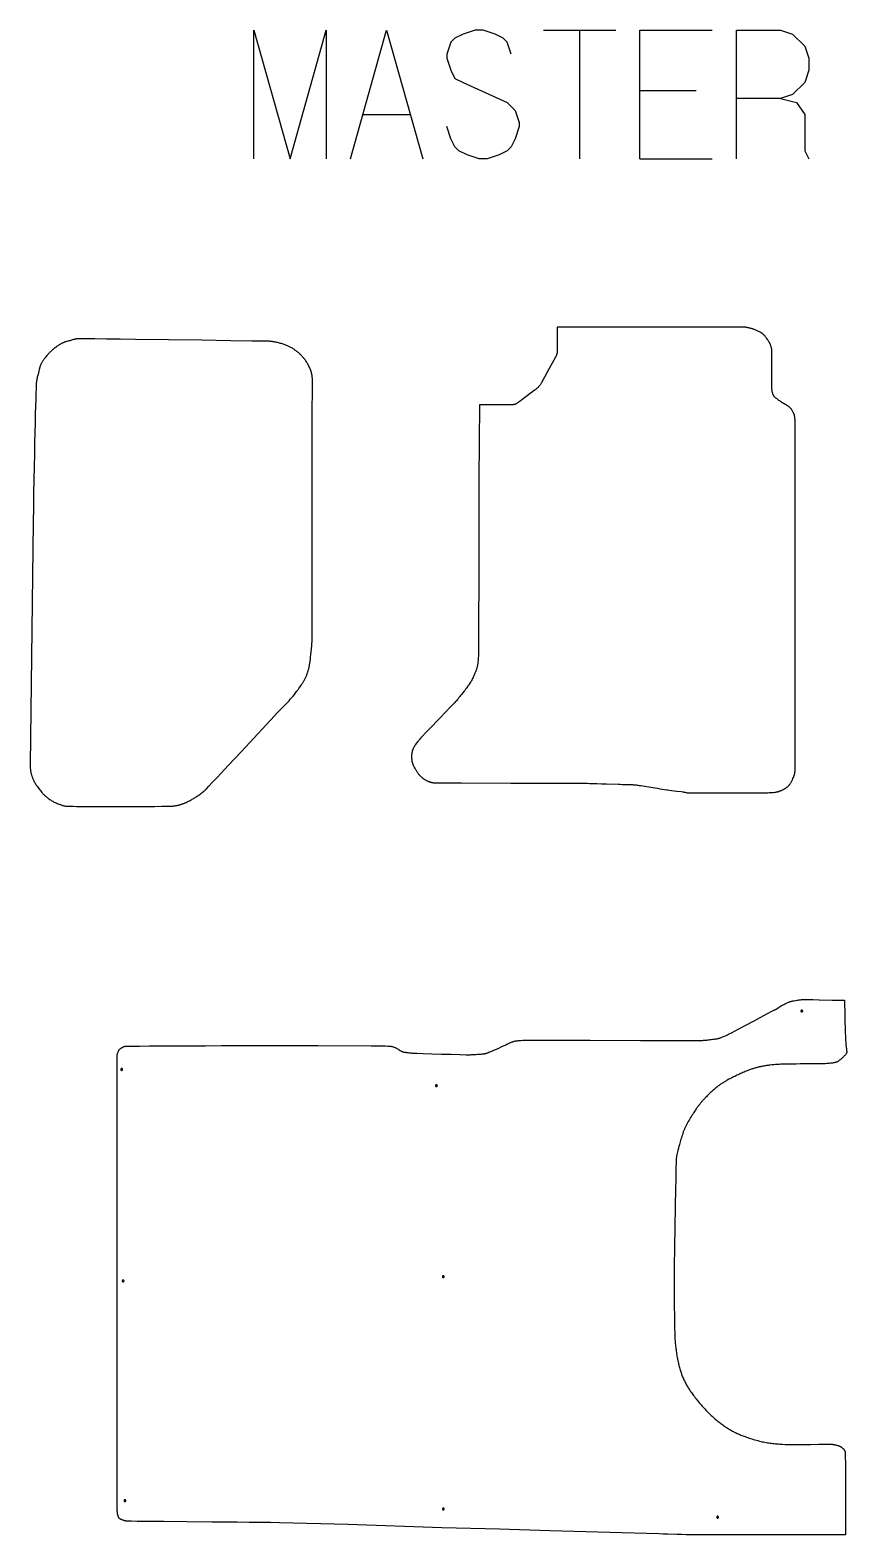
# Model space of a CAD drawing. Extents: x 869 to 6896, y 1187 to 6558.
# Drawn here: x 869 to 2683, y 3215 to 6558 of the extents above; entities that cross this region are included whole.
import ezdxf

# ---------------------------------------------------------------- set-up
doc = ezdxf.new("R2010")
doc.units = 0
doc.layers.add('Default Layer', color=1, linetype='CONTINUOUS')

msp = doc.modelspace()

# ---------------------------------------------------------------- linework, layer by layer
at = {"layer": 'Default Layer'}
for points in [[(1366, 6272), (1366, 6557.8), (1446.4, 6272), (1526.8, 6557.8), (1526.8, 6272)], [(1580.3, 6272), (1660.7, 6557.8), (1741.1, 6272)], [(1937.5, 6504.2), (1928.6, 6531), (1919.7, 6539.9), (1901.8, 6548.8), (1875, 6557.8), (1857.1, 6557.8), (1830.4, 6548.8), (1812.5, 6539.9), (1803.6, 6531), (1794.6, 6504.2), (1794.6, 6495.2), (1803.6, 6468.5), (1812.5, 6450.6), (1830.4, 6441.7), (1928.6, 6397), (1946.4, 6379.2), (1955.4, 6352.4), (1955.4, 6343.4), (1946.4, 6316.6), (1937.5, 6298.8), (1928.6, 6289.9), (1910.7, 6280.9), (1883.9, 6272), (1866.1, 6272), (1839.3, 6280.9), (1821.4, 6289.9), (1812.5, 6298.8), (1803.6, 6316.6), (1794.6, 6343.4)], [(2009, 6557.8), (2169.7, 6557.8)], [(2089.3, 6557.8), (2089.3, 6272)], [(2223.3, 6272), (2223.3, 6557.8), (2384, 6557.8)], [(2437.6, 6272), (2437.6, 6557.8), (2535.8, 6557.8), (2562.6, 6548.8), (2589.4, 6522), (2598.3, 6495.2), (2598.3, 6468.5), (2589.4, 6441.7), (2562.6, 6414.9), (2535.8, 6405.9), (2437.6, 6405.9)], [(2223.3, 6423.8), (2348.3, 6423.8)], [(2535.8, 6405.9), (2571.5, 6397), (2589.4, 6370.2), (2589.4, 6289.9), (2598.3, 6272)], [(1607.1, 6370.2), (1714.3, 6370.2)], [(2223.3, 6272), (2384, 6272)]]:
    msp.add_lwpolyline(points, dxfattribs=at)
for points in [[(1864.6, 5167), (1864.4, 5163.9), (1864.2, 5160.8), (1864, 5157.7), (1863.7, 5154.6), (1863.5, 5153.1), (1863.3, 5151.6), (1863.1, 5150.1), (1862.9, 5148.6), (1862.6, 5147.1), (1862.4, 5145.7), (1862.1, 5144.3), (1861.8, 5142.9), (1861.4, 5141.6), (1861, 5140.2), (1860.6, 5138.9), (1860.1, 5137.5), (1859.7, 5136.2), (1859.2, 5134.8), (1858.7, 5133.5), (1858.1, 5132.1), (1857, 5129.5), (1855.9, 5127), (1854.8, 5124.6), (1853.8, 5122.3), (1852.7, 5120), (1851.6, 5117.8), (1850.5, 5115.6), (1849.4, 5113.5), (1848.2, 5111.3), (1847, 5109.2), (1845.7, 5107.1), (1844.4, 5105), (1843.7, 5103.9), (1843, 5102.9), (1842.2, 5101.8), (1841.4, 5100.6), (1839.7, 5098.4), (1837.9, 5096), (1836, 5093.7), (1834.2, 5091.3), (1832.3, 5089), (1830.5, 5086.7), (1827, 5082.1), (1825.1, 5079.8), (1823.3, 5077.4), (1821.4, 5075.1), (1819.5, 5072.7), (1817.6, 5070.4), (1815.7, 5068.2), (1815, 5067.4), (1814.1, 5066.4), (1811.2, 5063.4), (1807.4, 5059.3), (1802.7, 5054.4), (1791.4, 5042.7), (1778.9, 5029.6), (1755.3, 5005.2), (1747.1, 4996.7), (1744.5, 4993.9), (1743.1, 4992.5), (1740.3, 4989.4), (1737.5, 4986.3), (1736.1, 4984.8), (1734.7, 4983.2), (1733.4, 4981.6), (1732, 4980), (1730.7, 4978.4), (1729.3, 4976.6), (1727.9, 4974.7), (1726.5, 4972.9), (1725.1, 4971.1), (1723.9, 4969.3), (1723.4, 4968.5), (1722.8, 4967.7), (1722.4, 4966.9), (1722, 4966.2), (1721.2, 4964.8), (1720.5, 4963.3), (1719.8, 4961.9), (1719.2, 4960.4), (1718.6, 4958.9), (1718.3, 4958.1), (1718, 4957.4), (1717.8, 4956.6), (1717.6, 4955.8), (1717.4, 4955.1), (1717.2, 4954.3), (1717, 4953.5), (1716.9, 4952.7), (1716.7, 4951.9), (1716.6, 4951), (1716.5, 4950.2), (1716.4, 4949.3), (1716.3, 4948.4), (1716.2, 4947.6), (1716.1, 4945.8), (1716.1, 4944), (1716.1, 4942.3), (1716.2, 4941.4), (1716.2, 4940.5), (1716.4, 4938.8), (1716.6, 4937), (1716.8, 4935.3), (1717, 4934.4), (1717.1, 4933.5), (1717.3, 4932.7), (1717.5, 4931.8), (1717.7, 4930.9), (1718, 4930.1), (1718.2, 4929.2), (1718.5, 4928.4), (1718.8, 4927.5), (1719.1, 4926.7), (1719.4, 4925.8), (1719.8, 4924.9), (1720.2, 4924), (1720.7, 4923.1), (1721.2, 4922.1), (1721.7, 4921.1), (1722.8, 4919.2), (1723.9, 4917.2), (1725, 4915.4), (1726.1, 4913.7), (1727, 4912.2), (1727.9, 4910.8), (1728.8, 4909.5), (1729.8, 4908.1), (1730.7, 4906.8), (1731.7, 4905.4), (1732.8, 4904.2), (1733.3, 4903.5), (1733.8, 4902.9), (1734.4, 4902.3), (1735, 4901.7), (1736.2, 4900.5), (1737.4, 4899.4), (1738.7, 4898.2), (1740, 4897.1), (1741.4, 4896.1), (1742.8, 4895), (1744.2, 4894), (1745, 4893.6), (1745.7, 4893.1), (1747.2, 4892.2), (1748.8, 4891.3), (1750.5, 4890.5), (1751.4, 4890), (1752.2, 4889.6), (1753.1, 4889.2), (1754, 4888.9), (1754.9, 4888.5), (1755.8, 4888.1), (1756.8, 4887.8), (1757.7, 4887.5), (1758.6, 4887.2), (1759.5, 4887), (1760.4, 4886.8), (1761.4, 4886.6), (1762.3, 4886.4), (1763.3, 4886.3), (1764.2, 4886.2), (1765.2, 4886.1), (1766.1, 4886.1), (1767.1, 4886), (1769.1, 4885.9), (1771, 4885.9), (1773, 4885.9), (1774.9, 4885.8), (1779.3, 4885.8), (1790, 4885.7), (1826.8, 4885.6), (1937, 4885.3), (2048.9, 4885), (2087.8, 4884.9), (2099.9, 4884.9), (2105.9, 4884.8), (2111.3, 4884.7), (2116.7, 4884.6), (2122.1, 4884.5), (2127.5, 4884.3), (2138.2, 4884), (2149, 4883.7), (2175.6, 4882.7), (2179.7, 4882.6), (2183.9, 4882.5), (2192.1, 4882.4), (2196.3, 4882.3), (2198.3, 4882.3), (2200.4, 4882.2), (2202.5, 4882.1), (2204.5, 4882), (2206.6, 4881.9), (2208.6, 4881.7), (2210.7, 4881.5), (2212.8, 4881.3), (2214.9, 4881.1), (2217.1, 4880.8), (2219.2, 4880.6), (2221.4, 4880.3), (2225.7, 4879.6), (2230.1, 4879), (2234.4, 4878.3), (2238.8, 4877.6), (2243.1, 4876.9), (2247.6, 4876.2), (2252.4, 4875.4), (2262.7, 4873.7), (2267.9, 4872.8), (2273.1, 4871.9), (2278.1, 4871.1), (2282.9, 4870.4), (2285.4, 4870), (2288, 4869.7), (2293.6, 4869), (2299.5, 4868.2), (2305.3, 4867.5), (2315.1, 4866.3), (2318.4, 4865.9), (2319.5, 4865.8), (2320.2, 4865.7), (2321.2, 4865.5), (2322.2, 4865.3), (2324.1, 4864.8), (2325.1, 4864.5), (2326, 4864.3), (2327, 4864.1), (2328, 4864), (2328.7, 4864), (2330.4, 4864), (2336.3, 4863.9), (2356.6, 4863.9), (2384.9, 4863.8), (2417.2, 4863.9), (2449.7, 4863.9), (2478.2, 4863.9), (2498.8, 4864), (2504.9, 4864), (2507.6, 4864), (2510.7, 4864.1), (2512.3, 4864.1), (2513.8, 4864.2), (2515.4, 4864.3), (2516.9, 4864.4), (2518.4, 4864.5), (2520, 4864.7), (2523.2, 4865.1), (2525, 4865.4), (2526.7, 4865.7), (2528.5, 4866), (2529.4, 4866.2), (2530.3, 4866.4), (2531.2, 4866.7), (2532.1, 4866.9), (2532.9, 4867.2), (2533.7, 4867.4), (2534.6, 4867.8), (2535.6, 4868.1), (2536.6, 4868.6), (2537.6, 4869), (2538.7, 4869.5), (2539.9, 4870.1), (2541, 4870.6), (2542.1, 4871.2), (2543.3, 4871.8), (2544.4, 4872.4), (2545.5, 4873), (2546.5, 4873.6), (2547.5, 4874.2), (2548.4, 4874.8), (2549.2, 4875.4), (2549.9, 4875.9), (2550.5, 4876.4), (2551.2, 4877), (2551.8, 4877.6), (2552.4, 4878.2), (2553, 4878.8), (2553.6, 4879.4), (2554.2, 4880), (2554.8, 4880.7), (2555.3, 4881.3), (2555.8, 4882), (2556.4, 4882.7), (2556.9, 4883.4), (2557.8, 4884.8), (2558.8, 4886.2), (2559.3, 4887), (2559.8, 4887.9), (2560.3, 4889), (2560.9, 4890.1), (2561.5, 4891.3), (2562.1, 4892.6), (2563.2, 4895.2), (2564.3, 4897.8), (2565.3, 4900.1), (2566, 4902.1), (2566.3, 4902.8), (2566.5, 4903.4), (2566.8, 4904.4), (2567, 4905.4), (2567.2, 4906.5), (2567.4, 4907.5), (2567.6, 4908.5), (2567.7, 4909.5), (2567.8, 4910.6), (2567.9, 4911.6), (2568, 4912.8), (2568, 4915.9), (2568, 4927.2), (2568, 4967.9), (2568, 5028), (2568, 5101.6), (2568, 5266.3), (2567.9, 5415.6), (2567.9, 5487.6), (2568, 5547), (2568.1, 5631.6), (2568.1, 5658.9), (2568.1, 5677.6), (2568.1, 5684), (2568, 5688.6), (2568, 5691.6), (2568, 5692.5), (2567.9, 5693), (2567.8, 5694.4), (2567.7, 5695.9), (2567.5, 5697.3), (2567.3, 5698.7), (2567.1, 5700.1), (2567, 5700.8), (2566.8, 5701.5), (2566.6, 5702.2), (2566.5, 5702.9), (2566.3, 5703.6), (2566, 5704.3), (2565.8, 5705), (2565.5, 5705.7), (2565.2, 5706.4), (2564.8, 5707.2), (2564.5, 5707.9), (2564.1, 5708.7), (2563.3, 5710.2), (2562.4, 5711.7), (2561.6, 5713.1), (2560.7, 5714.4), (2560.3, 5715), (2559.9, 5715.5), (2559.2, 5716.5), (2558.3, 5717.4), (2557.5, 5718.3), (2556.6, 5719.2), (2555.6, 5720.1), (2554.7, 5720.9), (2553.7, 5721.7), (2552.7, 5722.5), (2552.2, 5722.9), (2551.5, 5723.3), (2550.8, 5723.8), (2549.9, 5724.2), (2548.1, 5725.3), (2546.1, 5726.4), (2544, 5727.5), (2542, 5728.6), (2540.1, 5729.7), (2539.3, 5730.2), (2538.5, 5730.7), (2537, 5731.8), (2535.4, 5732.9), (2533.8, 5734.1), (2532.2, 5735.3), (2530.7, 5736.5), (2529.4, 5737.5), (2527.3, 5739.2), (2525.6, 5740.6), (2524.8, 5741.3), (2523.9, 5742), (2523.1, 5742.8), (2522.4, 5743.5), (2522.1, 5743.8), (2521.7, 5744.2), (2521.4, 5744.5), (2521.2, 5744.9), (2520.7, 5745.6), (2520.3, 5746.3), (2519.9, 5747), (2519.5, 5747.8), (2519.2, 5748.6), (2518.9, 5749.4), (2518.6, 5750.2), (2518.3, 5751), (2518, 5751.9), (2517.8, 5753), (2517.5, 5754.2), (2517.2, 5755.5), (2517, 5756.8), (2516.8, 5758), (2516.6, 5759.2), (2516.5, 5760.2), (2516.4, 5761.2), (2516.4, 5762.1), (2516.4, 5763.1), (2516.4, 5764), (2516.5, 5765.9), (2516.5, 5766.9), (2516.5, 5767.8), (2516.5, 5833.3), (2516.5, 5835.3), (2516.5, 5837.4), (2516.6, 5841.5), (2516.6, 5843.5), (2516.6, 5844.5), (2516.6, 5845.5), (2516.5, 5846.4), (2516.5, 5847.3), (2516.4, 5848.1), (2516.3, 5848.9), (2516.1, 5849.7), (2516, 5850.5), (2515.8, 5851.2), (2515.6, 5852), (2515.2, 5853.5), (2514.8, 5855), (2514.3, 5856.5), (2513.7, 5857.9), (2513.1, 5859.4), (2512.5, 5860.8), (2512.2, 5861.5), (2511.8, 5862.3), (2511.4, 5863.1), (2510.9, 5863.9), (2509.9, 5865.6), (2508.9, 5867.4), (2507.8, 5869.1), (2506.6, 5870.8), (2505.6, 5872.4), (2504.5, 5873.8), (2503.5, 5875.1), (2502.5, 5876.5), (2501.5, 5877.8), (2500.4, 5879), (2499.8, 5879.6), (2499.3, 5880.2), (2498.7, 5880.8), (2498.1, 5881.4), (2497.5, 5882), (2496.9, 5882.5), (2496.3, 5883.1), (2495.6, 5883.6), (2494.9, 5884.1), (2494.2, 5884.6), (2493.4, 5885.1), (2492.5, 5885.6), (2491.7, 5886.1), (2490.8, 5886.6), (2488.9, 5887.6), (2487, 5888.5), (2485.2, 5889.3), (2482.1, 5890.7), (2480.8, 5891.3), (2479.4, 5891.8), (2478, 5892.4), (2476.7, 5892.9), (2475.3, 5893.4), (2473.9, 5893.9), (2472.5, 5894.3), (2471.1, 5894.7), (2469.7, 5895.2), (2468.2, 5895.6), (2466.6, 5896), (2465, 5896.4), (2463.4, 5896.8), (2461.8, 5897.1), (2460.1, 5897.4), (2459.3, 5897.5), (2458.5, 5897.6), (2458.1, 5897.6), (2457.3, 5897.7), (2454.6, 5897.7), (2445, 5897.7), (2430.2, 5897.8), (2410.9, 5897.8), (2360.9, 5897.8), (2299.9, 5897.8), (2163.5, 5897.7), (2097.6, 5897.6), (2039.8, 5897.6), (2039.8, 5851.9), (2039.8, 5849.4), (2039.8, 5846.7), (2039.8, 5844.3), (2039.8, 5843.4), (2039.8, 5842.7), (2039.7, 5842.1), (2039.6, 5841.5), (2039.5, 5841), (2039.4, 5840.4), (2039.1, 5839.3), (2038.8, 5838.2), (2038.4, 5837.1), (2038, 5835.9), (2037.6, 5834.8), (2037.1, 5833.7), (2036.7, 5832.9), (2035.7, 5831), (2032.2, 5824.6), (2021.9, 5805.9), (2011.4, 5786.9), (2007.7, 5780.1), (2006.5, 5778), (2005.8, 5776.8), (2004.4, 5774.4), (2003.7, 5773.2), (2003, 5772), (2002.3, 5770.8), (2001.5, 5769.7), (2000.7, 5768.5), (2000.3, 5768), (1999.9, 5767.4), (1999, 5766.4), (1998, 5765.3), (1997, 5764.3), (1996, 5763.3), (1994.9, 5762.3), (1993.8, 5761.4), (1992.8, 5760.4), (1991.7, 5759.5), (1990.8, 5758.8), (1989.4, 5757.7), (1985.1, 5754.4), (1979.5, 5750.3), (1973.2, 5745.6), (1961.4, 5736.9), (1957.1, 5733.8), (1954.8, 5732.2), (1953.8, 5731.4), (1952.8, 5730.6), (1951.8, 5729.8), (1950.7, 5729), (1950.2, 5728.7), (1949.7, 5728.3), (1949.2, 5727.9), (1948.6, 5727.6), (1948.1, 5727.3), (1947.5, 5727), (1946.9, 5726.8), (1946.3, 5726.5), (1945.7, 5726.4), (1945, 5726.2), (1944.3, 5726.1), (1943.5, 5726), (1942.7, 5725.9), (1941.9, 5725.8), (1941, 5725.8), (1940.2, 5725.7), (1938.4, 5725.7), (1936.6, 5725.6), (1934.8, 5725.6), (1933.1, 5725.6), (1931.8, 5725.6), (1929.9, 5725.5), (1924, 5725.5), (1906.7, 5725.5), (1886.1, 5725.6), (1867.1, 5725.6), (1865.9, 5559.5), (1865.7, 5505.4), (1865.6, 5444.1), (1865.3, 5317.2), (1865.1, 5260.2), (1864.9, 5213.3), (1864.9, 5195), (1864.8, 5180.8), (1864.7, 5171.3), (1864.6, 5168.4), (1864.6, 5167)], [(1381.5, 5866.8), (1361.7, 5867.1), (1314.9, 5867.8), (1250.1, 5868.7), (1176.4, 5869.8), (1102.8, 5870.7), (1068.9, 5871.2), (1038.4, 5871.5), (1012.5, 5871.8), (992.2, 5872), (984.6, 5872.1), (978.9, 5872.1), (975.1, 5872.1), (974, 5872.1), (973.5, 5872.1), (972.4, 5871.9), (971.4, 5871.8), (970.3, 5871.6), (969.3, 5871.4), (968.3, 5871.1), (967.2, 5870.9), (965.2, 5870.3), (963.1, 5869.7), (961.1, 5869.1), (959.1, 5868.5), (957, 5867.9), (955, 5867.3), (952.8, 5866.7), (950.5, 5866.1), (948.2, 5865.4), (947.1, 5865.1), (945.9, 5864.7), (944.8, 5864.3), (943.7, 5863.9), (942.6, 5863.5), (941.5, 5863), (940.4, 5862.5), (939.3, 5862), (938.3, 5861.5), (937.2, 5860.9), (936, 5860.2), (934.9, 5859.5), (933.7, 5858.8), (932.5, 5858), (931.3, 5857.2), (930.1, 5856.4), (928.9, 5855.6), (927.7, 5854.7), (926.5, 5853.8), (925.3, 5852.9), (923.1, 5851.2), (920.9, 5849.4), (918.8, 5847.7), (916.8, 5845.9), (914.8, 5844), (913.8, 5843.1), (912.9, 5842.2), (911.9, 5841.2), (910.9, 5840.3), (910, 5839.3), (909.1, 5838.3), (908.2, 5837.3), (907.3, 5836.3), (906.4, 5835.3), (905.5, 5834.2), (903.8, 5832.1), (902, 5829.9), (901.1, 5828.7), (900.3, 5827.6), (899.4, 5826.4), (898.6, 5825.2), (897.8, 5824.1), (897, 5822.9), (896.2, 5821.7), (895.5, 5820.5), (894.8, 5819.3), (894.1, 5818.1), (893.5, 5816.9), (893, 5815.8), (892.4, 5814.6), (892, 5813.4), (891.5, 5812.2), (891.1, 5811), (890.7, 5809.8), (890.4, 5808.6), (890, 5807.3), (889.7, 5806.1), (889.1, 5803.6), (888.5, 5801.1), (887.9, 5798.6), (887.3, 5796.2), (886.7, 5793.8), (886, 5791.4), (885.4, 5789), (884.7, 5786.6), (884.2, 5784.2), (883.9, 5782.9), (883.6, 5781.7), (883.4, 5780.5), (883.2, 5779.3), (883, 5778.1), (882.8, 5776.8), (882.7, 5775.9), (882.6, 5774.2), (882.5, 5771.9), (882.4, 5768.9), (882.1, 5761), (881.7, 5750.6), (881.3, 5737.7), (880.8, 5722.6), (880.4, 5705.2), (879.9, 5685.7), (879.4, 5664.2), (878.8, 5640.7), (878.3, 5615.4), (877.8, 5588.4), (877.2, 5559.7), (876.7, 5529.5), (876.3, 5497.8), (875.8, 5464.8), (868.8, 4926.4), (868.8, 4925.9), (868.8, 4925.4), (868.9, 4923.3), (869, 4921.2), (869.2, 4918.7), (869.5, 4915.8), (869.6, 4914.4), (869.8, 4913), (870, 4911.6), (870.2, 4910.3), (870.4, 4909), (870.7, 4907.9), (871, 4906.8), (871.3, 4905.6), (871.7, 4904.4), (872.1, 4903.1), (872.5, 4901.8), (873, 4900.4), (873.5, 4899.1), (874, 4897.7), (874.5, 4896.3), (875, 4895), (875.6, 4893.7), (876.1, 4892.4), (876.6, 4891.2), (877.2, 4890.1), (877.7, 4889), (878.2, 4888.1), (878.7, 4887.2), (879.2, 4886.3), (879.7, 4885.4), (880.2, 4884.5), (880.8, 4883.6), (881.4, 4882.7), (882.5, 4881), (883.8, 4879.3), (885, 4877.6), (887.5, 4874.3), (890.3, 4870.6), (891.8, 4868.6), (893.4, 4866.6), (895, 4864.5), (896.7, 4862.6), (897.4, 4861.7), (898.2, 4860.8), (899, 4860), (899.7, 4859.3), (900.4, 4858.6), (901.2, 4857.9), (901.9, 4857.2), (902.7, 4856.5), (904.2, 4855.2), (905.8, 4853.9), (907.4, 4852.7), (909.1, 4851.5), (910.7, 4850.3), (912.4, 4849.2), (914, 4848.1), (915.7, 4847), (917.4, 4846), (919.1, 4845), (920.8, 4844), (922.6, 4843.1), (924.4, 4842.2), (926.2, 4841.4), (928.2, 4840.5), (930.5, 4839.5), (933.2, 4838.5), (934.6, 4838), (936, 4837.4), (937.5, 4836.9), (939, 4836.4), (940.5, 4835.9), (942, 4835.5), (943.5, 4835.1), (945, 4834.7), (946.4, 4834.4), (947.9, 4834.1), (948.4, 4834.1), (949.2, 4834), (951.7, 4833.9), (955.3, 4833.8), (959.9, 4833.7), (965.5, 4833.7), (971.9, 4833.6), (987.1, 4833.5), (1004.8, 4833.4), (1024.4, 4833.4), (1045.2, 4833.3), (1066.7, 4833.3), (1088.1, 4833.4), (1109, 4833.4), (1128.6, 4833.5), (1146.2, 4833.6), (1161.4, 4833.7), (1173.4, 4833.8), (1178.1, 4833.9), (1181.7, 4834), (1184.2, 4834), (1185, 4834.1), (1185.5, 4834.1), (1186.9, 4834.3), (1188.3, 4834.5), (1189.8, 4834.7), (1191.2, 4835), (1192.6, 4835.3), (1194.1, 4835.5), (1195.5, 4835.9), (1196.9, 4836.2), (1198.3, 4836.5), (1199.7, 4836.9), (1201.1, 4837.3), (1202.5, 4837.7), (1203.8, 4838.1), (1205.1, 4838.5), (1206.4, 4838.9), (1207.7, 4839.3), (1209, 4839.8), (1210.2, 4840.3), (1211.5, 4840.8), (1212.8, 4841.3), (1214.1, 4841.8), (1215.4, 4842.4), (1218, 4843.6), (1220.5, 4844.8), (1222.8, 4846), (1225, 4847.1), (1227, 4848.2), (1228.9, 4849.3), (1230.8, 4850.4), (1232.7, 4851.5), (1234.5, 4852.7), (1236.4, 4853.8), (1238.2, 4855.1), (1240, 4856.3), (1241.8, 4857.5), (1243.6, 4858.8), (1245.6, 4860.2), (1247.6, 4861.7), (1249.7, 4863.3), (1251.8, 4864.9), (1253.9, 4866.5), (1254.9, 4867.4), (1255.9, 4868.2), (1256.9, 4869.1), (1257.8, 4869.9), (1258.7, 4870.8), (1260.4, 4872.5), (1266, 4878.4), (1274.1, 4887), (1284.4, 4898), (1309.6, 4925), (1338.4, 4955.8), (1392.9, 5014.4), (1411.9, 5034.7), (1417.9, 5041.1), (1420.9, 5044.3), (1423.8, 5047.3), (1426.7, 5050.3), (1432.6, 5056.1), (1435.5, 5059.1), (1438.4, 5062.1), (1439.8, 5063.6), (1441.2, 5065.1), (1442.6, 5066.6), (1444, 5068.1), (1446.8, 5071.4), (1449.8, 5074.9), (1452.8, 5078.5), (1455.8, 5082.1), (1458.7, 5085.7), (1461.4, 5089.2), (1462.6, 5090.8), (1463.8, 5092.4), (1464.9, 5093.9), (1465.9, 5095.3), (1467.9, 5098), (1469.8, 5100.8), (1471.7, 5103.6), (1472.6, 5105), (1473.5, 5106.4), (1474.4, 5107.8), (1475.3, 5109.2), (1476.2, 5110.6), (1477, 5112.1), (1477.8, 5113.5), (1478.6, 5115), (1479.3, 5116.4), (1480, 5117.9), (1480.7, 5119.3), (1481.4, 5120.8), (1482, 5122.3), (1482.6, 5123.8), (1483.2, 5125.3), (1483.8, 5126.8), (1484.4, 5128.4), (1484.9, 5129.9), (1485.4, 5131.5), (1485.9, 5133), (1486.4, 5134.6), (1486.8, 5136.1), (1487.3, 5137.7), (1487.7, 5139.2), (1488.1, 5140.8), (1488.5, 5142.4), (1488.8, 5144), (1489.2, 5145.7), (1489.5, 5147.4), (1489.8, 5149.2), (1490.1, 5151.1), (1490.4, 5153), (1490.7, 5154.9), (1490.9, 5156.8), (1491.4, 5160.7), (1491.9, 5164.5), (1492.7, 5171.7), (1493.1, 5175.1), (1493.5, 5178.5), (1493.8, 5181.9), (1494.1, 5185.3), (1494.4, 5188.7), (1494.7, 5192.1), (1494.9, 5195.5), (1495.1, 5198.9), (1495.1, 5200.5), (1495.2, 5203.5), (1495.2, 5213.5), (1495.2, 5228.4), (1495.3, 5247.5), (1495.3, 5296.5), (1495.2, 5355.9), (1495.2, 5488.1), (1495.1, 5552), (1495.1, 5608.4), (1495.1, 5632.8), (1495.2, 5655), (1495.3, 5675.1), (1495.4, 5693.1), (1495.5, 5709.2), (1495.7, 5723.5), (1495.9, 5747.1), (1496, 5756.7), (1496, 5764.9), (1496, 5771.8), (1496, 5774.8), (1496, 5777.5), (1496, 5780), (1495.9, 5782.3), (1495.8, 5784.3), (1495.7, 5786.1), (1495.6, 5787.7), (1495.4, 5789.1), (1495.3, 5790.3), (1495.1, 5791.4), (1494.9, 5792.4), (1494.7, 5793.4), (1494.4, 5794.4), (1494.2, 5795.4), (1493.6, 5797.4), (1493, 5799.4), (1492.3, 5801.4), (1491.5, 5803.3), (1490.8, 5805.3), (1489.9, 5807.2), (1489.1, 5809.1), (1488.2, 5811), (1487.3, 5812.8), (1486.4, 5814.6), (1485.4, 5816.4), (1484.4, 5818), (1483.5, 5819.7), (1482.5, 5821.3), (1481.5, 5822.8), (1480.4, 5824.3), (1479.3, 5825.8), (1478.2, 5827.3), (1477.1, 5828.7), (1475.9, 5830.1), (1474.7, 5831.5), (1473.4, 5832.9), (1472.2, 5834.3), (1470.9, 5835.6), (1469.6, 5836.9), (1468.3, 5838.2), (1466.9, 5839.4), (1465.6, 5840.6), (1464.2, 5841.8), (1462.9, 5842.9), (1461.5, 5844), (1460.1, 5845.1), (1458.7, 5846.2), (1457.2, 5847.2), (1455.8, 5848.2), (1454.3, 5849.2), (1452.8, 5850.1), (1451.3, 5851), (1449.7, 5851.9), (1448.2, 5852.8), (1446.6, 5853.6), (1445, 5854.4), (1443.5, 5855.2), (1441.8, 5856), (1440.2, 5856.7), (1438.6, 5857.4), (1436.9, 5858.1), (1435.1, 5858.8), (1433.2, 5859.4), (1431.2, 5860.1), (1429.2, 5860.7), (1427.1, 5861.3), (1424.9, 5861.9), (1422.8, 5862.5), (1420.7, 5863), (1418.5, 5863.6), (1416.5, 5864), (1414.4, 5864.5), (1412.5, 5864.9), (1410.6, 5865.2), (1408.8, 5865.5), (1407.2, 5865.8), (1405.6, 5866), (1404, 5866.2), (1402.4, 5866.4), (1400.8, 5866.5), (1399.2, 5866.6), (1397.6, 5866.6), (1396, 5866.7), (1394.4, 5866.7), (1391.1, 5866.7), (1387.9, 5866.7), (1384.7, 5866.7), (1381.5, 5866.8)], [(1062.5, 3267.7), (1062.1, 4280.1), (1062.2, 4280.8), (1062.3, 4281.5), (1062.5, 4282.3), (1062.7, 4283), (1063.1, 4284.6), (1063.6, 4286.1), (1064.1, 4287.5), (1064.5, 4288.7), (1065, 4289.8), (1065.3, 4290.6), (1065.7, 4291.2), (1066, 4291.8), (1066.4, 4292.4), (1066.8, 4292.9), (1067.2, 4293.5), (1067.7, 4294), (1068.2, 4294.5), (1068.7, 4295), (1069, 4295.2), (1069.4, 4295.5), (1070.4, 4296.2), (1071.7, 4297.1), (1072.4, 4297.5), (1073.1, 4297.9), (1073.8, 4298.3), (1074.6, 4298.8), (1075.4, 4299.2), (1076.2, 4299.5), (1077, 4299.9), (1077.8, 4300.2), (1078.6, 4300.5), (1079.3, 4300.7), (1079.7, 4300.7), (1080.6, 4300.8), (1083.7, 4300.9), (1088.5, 4301), (1094.8, 4301.1), (1102.7, 4301.2), (1111.9, 4301.3), (1134.1, 4301.5), (1160.7, 4301.7), (1190.8, 4301.8), (1223.6, 4302), (1258.3, 4302.1), (1294.1, 4302.3), (1330.2, 4302.4), (1365.8, 4302.4), (1400.1, 4302.5), (1432.3, 4302.5), (1461.6, 4302.5), (1487.1, 4302.5), (1498.2, 4302.4), (1508.1, 4302.4), (1626.3, 4301.8), (1632.2, 4301.7), (1638.8, 4301.6), (1652.3, 4301.5), (1658.4, 4301.4), (1663.7, 4301.3), (1665.8, 4301.3), (1667.6, 4301.2), (1669, 4301.1), (1669.5, 4301.1), (1669.9, 4301), (1670.5, 4300.9), (1671.2, 4300.8), (1671.8, 4300.6), (1672.5, 4300.4), (1673.8, 4300), (1675.1, 4299.6), (1676.4, 4299.1), (1677.6, 4298.6), (1679.7, 4297.8), (1680.6, 4297.4), (1681.5, 4297), (1682.4, 4296.5), (1683.3, 4296.1), (1685.1, 4295.1), (1686.9, 4294.1), (1687.3, 4293.9), (1687.8, 4293.6), (1688.8, 4292.9), (1690.9, 4291.5), (1692, 4290.8), (1692.6, 4290.4), (1693.2, 4290.1), (1693.7, 4289.8), (1694.3, 4289.5), (1694.9, 4289.2), (1695.5, 4289), (1696, 4288.8), (1696.6, 4288.6), (1697.2, 4288.4), (1697.8, 4288.3), (1699, 4288), (1700.2, 4287.8), (1701.4, 4287.7), (1702.6, 4287.5), (1703.8, 4287.3), (1705, 4287.2), (1706.4, 4287), (1708.1, 4286.8), (1710.1, 4286.5), (1712.3, 4286.3), (1714.6, 4286), (1716.9, 4285.8), (1719.2, 4285.6), (1721.3, 4285.5), (1723.5, 4285.4), (1727.9, 4285.2), (1742, 4284.8), (1761, 4284.2), (1782.6, 4283.6), (1804.2, 4283), (1823.4, 4282.5), (1837.6, 4282.1), (1842.1, 4282.1), (1844.4, 4282), (1846.8, 4282.1), (1849.2, 4282.2), (1851.6, 4282.3), (1854, 4282.5), (1858.6, 4282.8), (1862.9, 4283.2), (1864.9, 4283.3), (1866.9, 4283.4), (1868.9, 4283.5), (1870.9, 4283.6), (1872.8, 4283.7), (1873.8, 4283.8), (1874.8, 4283.9), (1875.8, 4284), (1876.8, 4284.2), (1877.8, 4284.3), (1878.8, 4284.5), (1879.8, 4284.8), (1880.8, 4285), (1881.9, 4285.4), (1883, 4285.7), (1884.2, 4286.1), (1885.4, 4286.5), (1887.8, 4287.4), (1890.3, 4288.3), (1892.7, 4289.3), (1897.5, 4291.2), (1898.9, 4291.8), (1900.6, 4292.6), (1904.9, 4294.5), (1910.1, 4296.9), (1915.5, 4299.5), (1925.6, 4304.2), (1929.3, 4306), (1931.6, 4307), (1934.2, 4308.2), (1935.6, 4308.8), (1936.9, 4309.4), (1938.3, 4309.9), (1939.6, 4310.5), (1941, 4311), (1941.7, 4311.2), (1942.4, 4311.4), (1943.8, 4311.8), (1945.3, 4312.2), (1946.8, 4312.5), (1948.3, 4312.8), (1949.9, 4313), (1951.5, 4313.2), (1953, 4313.4), (1954.6, 4313.6), (1955.4, 4313.7), (1956.5, 4313.8), (1959.1, 4313.9), (1962.3, 4314.1), (1965.8, 4314.2), (1969.6, 4314.3), (1973.3, 4314.4), (1980.5, 4314.6), (1984.5, 4314.6), (1993.1, 4314.6), (2021.9, 4314.5), (2063.2, 4314.4), (2113.2, 4314.3), (2224.6, 4313.9), (2325.9, 4313.6), (2331.4, 4313.7), (2337.4, 4313.7), (2349.6, 4313.7), (2355.2, 4313.8), (2360.3, 4313.9), (2362.5, 4313.9), (2364.4, 4314), (2366.1, 4314), (2367.4, 4314.1), (2369.7, 4314.3), (2372.2, 4314.5), (2374.6, 4314.8), (2377, 4315.1), (2379.4, 4315.5), (2381.6, 4315.8), (2385.6, 4316.4), (2387.4, 4316.7), (2389.2, 4316.9), (2391, 4317.1), (2392.8, 4317.4), (2394.6, 4317.6), (2396.4, 4318), (2397.3, 4318.1), (2398.2, 4318.3), (2399, 4318.6), (2399.9, 4318.8), (2400.8, 4319.1), (2401.7, 4319.4), (2402.6, 4319.7), (2403.5, 4320), (2405.4, 4320.7), (2407.3, 4321.5), (2409.2, 4322.4), (2411.1, 4323.2), (2414.7, 4324.9), (2416.5, 4325.7), (2418.2, 4326.5), (2420, 4327.3), (2421.7, 4328.2), (2425.2, 4329.9), (2428.6, 4331.7), (2433.8, 4334.4), (2444.6, 4340.1), (2475.6, 4356.6), (2492.2, 4365.4), (2506.9, 4373.2), (2518, 4379.2), (2521.6, 4381.1), (2523.6, 4382.2), (2524.7, 4382.8), (2525.8, 4383.5), (2528, 4384.8), (2530.2, 4386.2), (2532.4, 4387.6), (2534.6, 4389), (2536.7, 4390.3), (2537.8, 4390.9), (2538.8, 4391.5), (2539.8, 4392.1), (2540.8, 4392.6), (2542.8, 4393.7), (2545, 4394.7), (2547.2, 4395.8), (2549.4, 4396.8), (2551.5, 4397.7), (2553.6, 4398.6), (2555.4, 4399.3), (2556.2, 4399.6), (2557, 4399.9), (2557.8, 4400.1), (2558.5, 4400.3), (2560, 4400.7), (2561.5, 4401.1), (2563.1, 4401.4), (2564.6, 4401.7), (2566.1, 4401.9), (2569.2, 4402.5), (2572.6, 4403.1), (2574.4, 4403.4), (2576.3, 4403.7), (2578.3, 4404), (2580.3, 4404.2), (2582.3, 4404.4), (2583.2, 4404.5), (2584.2, 4404.6), (2584.8, 4404.6), (2585.7, 4404.6), (2588.4, 4404.6), (2592, 4404.6), (2596.5, 4404.5), (2607.8, 4404.4), (2621.2, 4404.1), (2650.7, 4403.5), (2665, 4403.2), (2677.8, 4403), (2678, 4391.1), (2678.2, 4380.1), (2678.4, 4369.9), (2678.6, 4360.5), (2678.8, 4351.8), (2679, 4343.9), (2679.3, 4336.7), (2679.5, 4330.1), (2679.8, 4324.2), (2680.1, 4318.9), (2680.3, 4314.2), (2680.6, 4309.9), (2680.9, 4306.2), (2681.1, 4303), (2681.4, 4300.1), (2681.6, 4297.7), (2681.9, 4295.7), (2682.1, 4293.9), (2682.3, 4292.5), (2682.5, 4291.4), (2682.6, 4290.5), (2682.8, 4289.8), (2683, 4288.9), (2683.1, 4288.4), (2683.2, 4288.2), (2683.1, 4288.1), (2683.1, 4287.9), (2683, 4287.7), (2682.7, 4286.9), (2682.5, 4286.4), (2682.3, 4285.9), (2682, 4285.4), (2681.8, 4284.9), (2681.5, 4284.4), (2681.2, 4283.9), (2680.9, 4283.4), (2680.5, 4282.9), (2679.8, 4282), (2679, 4281), (2678.2, 4280.1), (2677.4, 4279.2), (2676.5, 4278.4), (2675.7, 4277.6), (2674.9, 4276.8), (2674.1, 4276.1), (2672.6, 4274.7), (2671.3, 4273.6), (2670.2, 4272.5), (2669, 4271.4), (2667.8, 4270.4), (2666.6, 4269.4), (2666, 4268.9), (2665.4, 4268.4), (2664.7, 4267.9), (2664.1, 4267.5), (2663.4, 4267.1), (2662.8, 4266.7), (2662.1, 4266.4), (2661.4, 4266), (2660.6, 4265.7), (2659.7, 4265.4), (2658.7, 4265.1), (2657.5, 4264.8), (2656.3, 4264.6), (2655.1, 4264.3), (2653.7, 4264.1), (2652.3, 4263.8), (2650.9, 4263.6), (2649.5, 4263.4), (2646.6, 4263), (2643.7, 4262.6), (2641, 4262.4), (2639.5, 4262.3), (2637.5, 4262.2), (2635.1, 4262.1), (2632.3, 4262), (2629.2, 4262), (2625.8, 4261.9), (2618.4, 4261.9), (2602.4, 4261.8), (2594.6, 4261.7), (2587.4, 4261.7), (2579.2, 4261.5), (2570.3, 4261.3), (2552.3, 4261), (2543.8, 4260.9), (2539.8, 4260.8), (2536.1, 4260.7), (2532.7, 4260.6), (2529.7, 4260.4), (2527, 4260.3), (2524.8, 4260.1), (2520.8, 4259.8), (2516.7, 4259.4), (2512.7, 4259), (2510.7, 4258.7), (2508.7, 4258.4), (2506.7, 4258.2), (2504.7, 4257.9), (2502.7, 4257.6), (2500.7, 4257.2), (2498.8, 4256.9), (2496.8, 4256.5), (2494.9, 4256.2), (2493, 4255.8), (2491.1, 4255.4), (2489.2, 4254.9), (2487.4, 4254.5), (2485.5, 4254), (2483.6, 4253.6), (2481.7, 4253.1), (2479.8, 4252.6), (2478, 4252), (2476.1, 4251.5), (2474.3, 4250.9), (2472.4, 4250.3), (2470.6, 4249.7), (2468.7, 4249.1), (2466.9, 4248.5), (2465.1, 4247.8), (2463.3, 4247.2), (2461.4, 4246.4), (2459.3, 4245.6), (2457, 4244.7), (2454.6, 4243.6), (2452.1, 4242.6), (2449.6, 4241.4), (2446.9, 4240.2), (2444.3, 4239), (2441.6, 4237.7), (2439, 4236.5), (2436.4, 4235.2), (2433.9, 4234), (2431.4, 4232.8), (2429.1, 4231.6), (2427, 4230.5), (2425, 4229.4), (2421.2, 4227.4), (2417.4, 4225.3), (2415.6, 4224.2), (2413.7, 4223.1), (2411.8, 4222), (2410, 4220.9), (2408.2, 4219.8), (2406.3, 4218.6), (2404.5, 4217.5), (2402.7, 4216.3), (2401, 4215.1), (2399.2, 4213.8), (2397.5, 4212.6), (2395.7, 4211.3), (2394, 4209.9), (2392.1, 4208.4), (2390.2, 4206.8), (2388.3, 4205.1), (2386.3, 4203.4), (2384.3, 4201.5), (2382.3, 4199.7), (2380.2, 4197.8), (2378.3, 4196), (2376.3, 4194.1), (2374.5, 4192.3), (2372.7, 4190.5), (2371, 4188.8), (2369.4, 4187.2), (2367.9, 4185.7), (2366.6, 4184.3), (2365.4, 4182.9), (2364.1, 4181.6), (2362.9, 4180.2), (2361.7, 4178.8), (2360.5, 4177.4), (2359.3, 4176), (2358.2, 4174.6), (2357, 4173.2), (2355.9, 4171.8), (2354.7, 4170.3), (2353.6, 4168.9), (2352.5, 4167.4), (2351.4, 4166), (2350.4, 4164.5), (2349.3, 4163), (2348.3, 4161.5), (2347.1, 4159.9), (2345.9, 4158), (2344.4, 4155.8), (2342.9, 4153.5), (2341.3, 4151), (2339.6, 4148.3), (2337.8, 4145.5), (2336.1, 4142.6), (2334.3, 4139.6), (2332.5, 4136.6), (2330.8, 4133.6), (2329.1, 4130.5), (2327.5, 4127.6), (2326.7, 4126.1), (2325.9, 4124.6), (2325.2, 4123.2), (2324.5, 4121.8), (2323.9, 4120.4), (2323.3, 4119.1), (2322.7, 4117.7), (2322.1, 4116.3), (2321.5, 4114.9), (2320.9, 4113.4), (2320.4, 4111.9), (2319.8, 4110.4), (2318.7, 4107.2), (2317.6, 4104.1), (2316.6, 4100.8), (2315.6, 4097.6), (2314.6, 4094.5), (2313.7, 4091.4), (2312.9, 4088.4), (2311.4, 4082.9), (2310.1, 4078.3), (2309.2, 4074.8), (2307.7, 4069.1), (2306.9, 4066.3), (2306.2, 4063.5), (2305.9, 4062), (2305.6, 4060.6), (2305.3, 4059.2), (2305, 4057.8), (2304.7, 4056.3), (2304.5, 4054.9), (2304.3, 4053.4), (2304.1, 4052), (2304, 4051.5), (2304, 4050.8), (2303.9, 4048.6), (2303.8, 4045.5), (2303.7, 4041.6), (2303.4, 4031.3), (2303.2, 4018.2), (2302.9, 4002.6), (2302.6, 3984.8), (2301.9, 3944.5), (2300.5, 3854.7), (2299.8, 3811.3), (2299.2, 3773), (2299.3, 3765.2), (2299.4, 3756.9), (2299.6, 3739.3), (2299.8, 3721.1), (2300, 3703.2), (2300.2, 3686.5), (2300.3, 3678.9), (2300.4, 3671.9), (2300.6, 3665.6), (2300.7, 3660.2), (2300.9, 3655.7), (2301, 3653.9), (2301.1, 3652.3), (2301.3, 3649.5), (2301.5, 3646.6), (2301.8, 3643.7), (2302, 3640.8), (2302.3, 3637.9), (2302.6, 3634.9), (2302.9, 3632), (2303.3, 3629.1), (2303.6, 3626.2), (2304, 3623.4), (2304.4, 3620.5), (2304.8, 3617.8), (2305.2, 3615), (2305.7, 3612.4), (2306.1, 3609.8), (2306.6, 3607.3), (2307.1, 3604.8), (2307.6, 3602.3), (2308.2, 3599.8), (2308.8, 3597.3), (2309.4, 3594.7), (2310, 3592.2), (2310.6, 3589.7), (2311.3, 3587.2), (2312, 3584.7), (2312.7, 3582.3), (2313.4, 3579.8), (2314.1, 3577.4), (2314.9, 3575.1), (2315.7, 3572.8), (2316.5, 3570.6), (2317.4, 3568.4), (2318.3, 3566.3), (2319.2, 3564.2), (2320.1, 3562.1), (2321.1, 3560), (2322.1, 3557.9), (2323.1, 3555.9), (2324.2, 3553.8), (2325.3, 3551.8), (2326.4, 3549.8), (2327.5, 3547.7), (2328.7, 3545.8), (2329.9, 3543.8), (2331.1, 3541.8), (2332.3, 3539.8), (2333.5, 3537.9), (2334.8, 3536), (2336.1, 3534), (2337.6, 3531.8), (2339.1, 3529.6), (2340.8, 3527.3), (2342.6, 3525), (2344.4, 3522.6), (2346.2, 3520.1), (2348.1, 3517.7), (2350, 3515.3), (2351.9, 3513), (2353.8, 3510.7), (2355.6, 3508.4), (2357.4, 3506.3), (2359.1, 3504.3), (2360.7, 3502.5), (2362.2, 3500.8), (2363.6, 3499.2), (2365.1, 3497.6), (2366.6, 3496), (2368, 3494.4), (2369.5, 3492.9), (2371.1, 3491.3), (2372.6, 3489.8), (2374.1, 3488.3), (2375.6, 3486.8), (2377.2, 3485.3), (2378.8, 3483.8), (2380.3, 3482.3), (2381.9, 3480.9), (2383.5, 3479.4), (2386.8, 3476.6), (2390.1, 3473.6), (2393.7, 3470.6), (2395.6, 3469), (2397.5, 3467.5), (2399.4, 3465.9), (2401.3, 3464.4), (2403.3, 3462.8), (2405.3, 3461.3), (2407.3, 3459.8), (2409.3, 3458.3), (2411.3, 3456.9), (2413.2, 3455.5), (2415.2, 3454.2), (2417.1, 3453), (2419.1, 3451.8), (2421, 3450.6), (2423, 3449.4), (2425, 3448.3), (2427, 3447.2), (2429, 3446.1), (2431, 3445), (2433, 3444), (2435.1, 3443), (2437.2, 3442), (2439.2, 3441), (2441.3, 3440.1), (2443.4, 3439.1), (2445.5, 3438.2), (2447.6, 3437.3), (2449.7, 3436.5), (2451.9, 3435.6), (2454.4, 3434.7), (2457, 3433.7), (2459.9, 3432.7), (2462.8, 3431.7), (2465.9, 3430.7), (2469.1, 3429.7), (2472.3, 3428.7), (2475.6, 3427.7), (2478.9, 3426.7), (2482.3, 3425.8), (2485.6, 3424.9), (2488.9, 3424), (2492.1, 3423.2), (2495.2, 3422.5), (2498.2, 3421.9), (2501.1, 3421.3), (2504.1, 3420.7), (2507, 3420.2), (2510, 3419.8), (2512.9, 3419.3), (2515.9, 3418.9), (2518.9, 3418.6), (2521.9, 3418.2), (2524.9, 3417.9), (2527.9, 3417.6), (2530.9, 3417.4), (2533.8, 3417.1), (2536.8, 3416.9), (2539.8, 3416.7), (2545.8, 3416.3), (2547.5, 3416.3), (2549.6, 3416.2), (2552, 3416.2), (2554.7, 3416.1), (2561, 3416.1), (2568.3, 3416.1), (2576.3, 3416.2), (2584.8, 3416.3), (2602.6, 3416.5), (2619.9, 3416.7), (2627.8, 3416.8), (2635, 3416.8), (2641.2, 3416.8), (2646.2, 3416.8), (2648.2, 3416.8), (2649.8, 3416.8), (2651, 3416.7), (2651.8, 3416.6), (2652.9, 3416.5), (2654, 3416.3), (2655.2, 3416.1), (2656.4, 3415.8), (2657.5, 3415.6), (2658.7, 3415.3), (2659.9, 3415), (2661, 3414.7), (2662.2, 3414.4), (2663.3, 3414.1), (2664.3, 3413.7), (2665.3, 3413.3), (2666.3, 3412.9), (2667.3, 3412.5), (2668.1, 3412), (2668.9, 3411.6), (2669.7, 3411.1), (2670.4, 3410.6), (2671.2, 3410.1), (2671.9, 3409.5), (2672.7, 3408.9), (2673.4, 3408.3), (2674.1, 3407.7), (2674.7, 3407.1), (2675.3, 3406.4), (2676, 3405.7), (2676.5, 3405), (2677.1, 3404.3), (2677.6, 3403.5), (2678, 3402.7), (2678.4, 3401.9), (2678.8, 3401.1), (2678.9, 3400.8), (2678.9, 3400.4), (2679, 3399.8), (2679.1, 3399), (2679.2, 3397), (2679.3, 3394.4), (2679.4, 3391.3), (2679.5, 3387.7), (2679.6, 3383.6), (2679.7, 3379), (2679.8, 3368.6), (2679.8, 3356.9), (2679.9, 3343.9), (2679.9, 3330), (2679.9, 3300.5), (2679.9, 3270.3), (2679.9, 3255.6), (2679.9, 3241.5), (2679.9, 3228.2), (2680, 3216), (2634.9, 3215.9), (2584.9, 3215.8), (2482, 3215.6), (2435, 3215.5), (2394.8, 3215.5), (2378.2, 3215.5), (2364.4, 3215.5), (2353.9, 3215.5), (2346.9, 3215.6), (2341.8, 3215.7), (2336.6, 3215.8), (2326.4, 3216), (2316.2, 3216.3), (2306, 3216.6), (2285.6, 3217.2), (2275.3, 3217.5), (2265.1, 3217.8), (2156.7, 3221.2), (2023.5, 3224.6), (1911.7, 3228.2), (1783.5, 3231.2), (1575.3, 3238.3), (1423.1, 3242.6), (1403, 3242.8), (1380.2, 3243.1), (1355.2, 3243.3), (1328.6, 3243.6), (1272.8, 3244.1), (1217, 3244.5), (1165.7, 3245), (1143, 3245.2), (1123.1, 3245.4), (1106.5, 3245.6), (1093.6, 3245.8), (1088.8, 3245.9), (1085.2, 3246), (1082.7, 3246.1), (1082, 3246.2), (1081.6, 3246.2), (1080.7, 3246.4), (1079.7, 3246.7), (1078.7, 3246.9), (1077.6, 3247.2), (1076.6, 3247.5), (1075.5, 3247.9), (1074.5, 3248.3), (1073.5, 3248.6), (1072.5, 3249), (1071.6, 3249.4), (1070.7, 3249.8), (1069.9, 3250.2), (1069.2, 3250.6), (1068.5, 3251), (1068, 3251.3), (1067.6, 3251.6), (1067.3, 3252), (1066.9, 3252.3), (1066.6, 3252.7), (1066.3, 3253.1), (1066.1, 3253.5), (1065.8, 3253.9), (1065.6, 3254.3), (1065.4, 3254.8), (1065, 3255.7), (1064.7, 3256.6), (1064.4, 3257.6), (1064.1, 3258.5), (1063.9, 3259), (1063.8, 3259.5), (1063.5, 3260.5), (1063.3, 3261.7), (1063.1, 3262.9), (1062.9, 3264.1), (1062.7, 3265.3), (1062.6, 3266.6), (1062.5, 3267.7)], [(2584.9, 4378.9), (2584.9, 4379.1), (2584.9, 4379.3), (2584.8, 4379.4), (2584.7, 4379.6), (2584.7, 4379.8), (2584.6, 4380), (2584.4, 4380.1), (2584.3, 4380.3), (2584.2, 4380.4), (2584, 4380.5), (2583.9, 4380.6), (2583.7, 4380.7), (2583.5, 4380.8), (2583.3, 4380.8), (2583.1, 4380.8), (2582.9, 4380.9), (2582.7, 4380.8), (2582.5, 4380.8), (2582.3, 4380.8), (2582.1, 4380.7), (2581.9, 4380.6), (2581.8, 4380.5), (2581.6, 4380.4), (2581.5, 4380.3), (2581.4, 4380.1), (2581.2, 4380), (2581.1, 4379.8), (2581.1, 4379.6), (2581, 4379.4), (2580.9, 4379.3), (2580.9, 4379.1), (2580.9, 4378.9), (2580.9, 4378.6), (2580.9, 4378.4), (2581, 4378.3), (2581.1, 4378.1), (2581.1, 4377.9), (2581.2, 4377.7), (2581.4, 4377.6), (2581.5, 4377.4), (2581.6, 4377.3), (2581.8, 4377.2), (2581.9, 4377.1), (2582.1, 4377), (2582.3, 4376.9), (2582.5, 4376.9), (2582.7, 4376.9), (2582.9, 4376.9), (2583.1, 4376.9), (2583.3, 4376.9), (2583.5, 4376.9), (2583.7, 4377), (2583.9, 4377.1), (2584, 4377.2), (2584.2, 4377.3), (2584.3, 4377.4), (2584.4, 4377.6), (2584.6, 4377.7), (2584.7, 4377.9), (2584.7, 4378.1), (2584.8, 4378.3), (2584.9, 4378.4), (2584.9, 4378.6), (2584.9, 4378.9)], [(1074.2, 4249.2), (1074.2, 4249.5), (1074.2, 4249.6), (1074.1, 4249.8), (1074.1, 4250), (1074, 4250.2), (1073.9, 4250.4), (1073.8, 4250.5), (1073.6, 4250.7), (1073.5, 4250.8), (1073.3, 4250.9), (1073.2, 4251), (1073, 4251.1), (1072.8, 4251.2), (1072.6, 4251.2), (1072.4, 4251.2), (1072.2, 4251.2), (1072, 4251.2), (1071.8, 4251.2), (1071.6, 4251.2), (1071.4, 4251.1), (1071.3, 4251), (1071.1, 4250.9), (1070.9, 4250.8), (1070.8, 4250.7), (1070.7, 4250.5), (1070.6, 4250.4), (1070.5, 4250.2), (1070.4, 4250), (1070.3, 4249.8), (1070.3, 4249.6), (1070.2, 4249.5), (1070.2, 4249.2), (1070.2, 4249), (1070.3, 4248.8), (1070.3, 4248.7), (1070.4, 4248.5), (1070.5, 4248.3), (1070.6, 4248.1), (1070.7, 4248), (1070.8, 4247.8), (1070.9, 4247.7), (1071.1, 4247.6), (1071.3, 4247.5), (1071.4, 4247.4), (1071.6, 4247.3), (1071.8, 4247.3), (1072, 4247.3), (1072.2, 4247.2), (1072.4, 4247.3), (1072.6, 4247.3), (1072.8, 4247.3), (1073, 4247.4), (1073.2, 4247.5), (1073.3, 4247.6), (1073.5, 4247.7), (1073.6, 4247.8), (1073.8, 4248), (1073.9, 4248.1), (1074, 4248.3), (1074.1, 4248.5), (1074.1, 4248.7), (1074.2, 4248.8), (1074.2, 4249), (1074.2, 4249.2)], [(1773.4, 4213.2), (1773.4, 4213.4), (1773.3, 4213.6), (1773.3, 4213.8), (1773.2, 4214), (1773.1, 4214.1), (1773, 4214.3), (1772.9, 4214.5), (1772.8, 4214.6), (1772.6, 4214.7), (1772.5, 4214.8), (1772.3, 4214.9), (1772.1, 4215), (1772, 4215.1), (1771.8, 4215.1), (1771.6, 4215.2), (1771.4, 4215.2), (1771.2, 4215.2), (1771, 4215.1), (1770.8, 4215.1), (1770.6, 4215), (1770.4, 4214.9), (1770.2, 4214.8), (1770.1, 4214.7), (1769.9, 4214.6), (1769.8, 4214.5), (1769.7, 4214.3), (1769.6, 4214.1), (1769.5, 4214), (1769.5, 4213.8), (1769.4, 4213.6), (1769.4, 4213.4), (1769.4, 4213.2), (1769.4, 4213), (1769.4, 4212.8), (1769.5, 4212.6), (1769.5, 4212.4), (1769.6, 4212.2), (1769.7, 4212.1), (1769.8, 4211.9), (1769.9, 4211.8), (1770.1, 4211.6), (1770.2, 4211.5), (1770.4, 4211.4), (1770.6, 4211.3), (1770.8, 4211.3), (1771, 4211.2), (1771.2, 4211.2), (1771.4, 4211.2), (1771.6, 4211.2), (1771.8, 4211.2), (1772, 4211.3), (1772.1, 4211.3), (1772.3, 4211.4), (1772.5, 4211.5), (1772.6, 4211.6), (1772.8, 4211.8), (1772.9, 4211.9), (1773, 4212.1), (1773.1, 4212.2), (1773.2, 4212.4), (1773.3, 4212.6), (1773.3, 4212.8), (1773.4, 4213), (1773.4, 4213.2)], [(1077.4, 3779.6), (1077.4, 3779.8), (1077.4, 3780), (1077.3, 3780.2), (1077.3, 3780.3), (1077.2, 3780.5), (1077.1, 3780.7), (1077, 3780.8), (1076.8, 3781), (1076.7, 3781.1), (1076.5, 3781.2), (1076.4, 3781.3), (1076.2, 3781.4), (1076, 3781.5), (1075.8, 3781.5), (1075.6, 3781.6), (1075.4, 3781.6), (1075.2, 3781.6), (1075, 3781.5), (1074.8, 3781.5), (1074.7, 3781.4), (1074.5, 3781.3), (1074.3, 3781.2), (1074.2, 3781.1), (1074, 3781), (1073.9, 3780.8), (1073.8, 3780.7), (1073.7, 3780.5), (1073.6, 3780.3), (1073.5, 3780.2), (1073.5, 3780), (1073.4, 3779.8), (1073.4, 3779.6), (1073.4, 3779.4), (1073.5, 3779.2), (1073.5, 3779), (1073.6, 3778.8), (1073.7, 3778.6), (1073.8, 3778.5), (1073.9, 3778.3), (1074, 3778.2), (1074.2, 3778), (1074.3, 3777.9), (1074.5, 3777.8), (1074.7, 3777.7), (1074.8, 3777.7), (1075, 3777.6), (1075.2, 3777.6), (1075.4, 3777.6), (1075.6, 3777.6), (1075.8, 3777.6), (1076, 3777.7), (1076.2, 3777.7), (1076.4, 3777.8), (1076.5, 3777.9), (1076.7, 3778), (1076.8, 3778.2), (1077, 3778.3), (1077.1, 3778.5), (1077.2, 3778.6), (1077.3, 3778.8), (1077.3, 3779), (1077.4, 3779.2), (1077.4, 3779.4), (1077.4, 3779.6)], [(1788.5, 3789), (1788.5, 3789.2), (1788.4, 3789.4), (1788.4, 3789.6), (1788.3, 3789.7), (1788.2, 3789.9), (1788.1, 3790.1), (1788, 3790.2), (1787.9, 3790.4), (1787.8, 3790.5), (1787.6, 3790.6), (1787.4, 3790.7), (1787.3, 3790.8), (1787.1, 3790.9), (1786.9, 3790.9), (1786.7, 3791), (1786.5, 3791), (1786.3, 3791), (1786.1, 3790.9), (1785.9, 3790.9), (1785.7, 3790.8), (1785.5, 3790.7), (1785.4, 3790.6), (1785.2, 3790.5), (1785.1, 3790.4), (1784.9, 3790.2), (1784.8, 3790.1), (1784.7, 3789.9), (1784.6, 3789.7), (1784.6, 3789.6), (1784.5, 3789.4), (1784.5, 3789.2), (1784.5, 3789), (1784.5, 3788.8), (1784.5, 3788.6), (1784.6, 3788.4), (1784.6, 3788.2), (1784.7, 3788), (1784.8, 3787.8), (1784.9, 3787.7), (1785.1, 3787.5), (1785.2, 3787.4), (1785.4, 3787.3), (1785.5, 3787.2), (1785.7, 3787.1), (1785.9, 3787.1), (1786.1, 3787), (1786.3, 3787), (1786.5, 3787), (1786.7, 3787), (1786.9, 3787), (1787.1, 3787.1), (1787.3, 3787.1), (1787.4, 3787.2), (1787.6, 3787.3), (1787.8, 3787.4), (1787.9, 3787.5), (1788, 3787.7), (1788.1, 3787.8), (1788.2, 3788), (1788.3, 3788.2), (1788.4, 3788.4), (1788.4, 3788.6), (1788.5, 3788.8), (1788.5, 3789)], [(1081.4, 3291.5), (1081.3, 3291.7), (1081.3, 3291.9), (1081.3, 3292.1), (1081.2, 3292.3), (1081.1, 3292.5), (1081, 3292.7), (1080.9, 3292.8), (1080.8, 3293), (1080.6, 3293.1), (1080.5, 3293.2), (1080.3, 3293.3), (1080.1, 3293.4), (1080, 3293.4), (1079.8, 3293.5), (1079.6, 3293.5), (1079.4, 3293.5), (1079.2, 3293.5), (1079, 3293.5), (1078.8, 3293.4), (1078.6, 3293.4), (1078.4, 3293.3), (1078.2, 3293.2), (1078.1, 3293.1), (1077.9, 3293), (1077.8, 3292.8), (1077.7, 3292.7), (1077.6, 3292.5), (1077.5, 3292.3), (1077.4, 3292.1), (1077.4, 3291.9), (1077.4, 3291.7), (1077.4, 3291.5), (1077.4, 3291.3), (1077.4, 3291.1), (1077.4, 3290.9), (1077.5, 3290.8), (1077.6, 3290.6), (1077.7, 3290.4), (1077.8, 3290.3), (1077.9, 3290.1), (1078.1, 3290), (1078.2, 3289.9), (1078.4, 3289.8), (1078.6, 3289.7), (1078.8, 3289.6), (1079, 3289.6), (1079.2, 3289.5), (1079.4, 3289.5), (1079.6, 3289.5), (1079.8, 3289.6), (1080, 3289.6), (1080.1, 3289.7), (1080.3, 3289.8), (1080.5, 3289.9), (1080.6, 3290), (1080.8, 3290.1), (1080.9, 3290.3), (1081, 3290.4), (1081.1, 3290.6), (1081.2, 3290.8), (1081.3, 3290.9), (1081.3, 3291.1), (1081.3, 3291.3), (1081.4, 3291.5)], [(1788.6, 3273), (1788.6, 3273.2), (1788.5, 3273.4), (1788.5, 3273.6), (1788.4, 3273.8), (1788.3, 3273.9), (1788.2, 3274.1), (1788.1, 3274.2), (1788, 3274.4), (1787.8, 3274.5), (1787.7, 3274.6), (1787.5, 3274.7), (1787.3, 3274.8), (1787.2, 3274.9), (1787, 3274.9), (1786.8, 3275), (1786.6, 3275), (1786.4, 3275), (1786.2, 3274.9), (1786, 3274.9), (1785.8, 3274.8), (1785.6, 3274.7), (1785.4, 3274.6), (1785.3, 3274.5), (1785.2, 3274.4), (1785, 3274.2), (1784.9, 3274.1), (1784.8, 3273.9), (1784.7, 3273.8), (1784.7, 3273.6), (1784.6, 3273.4), (1784.6, 3273.2), (1784.6, 3273), (1784.6, 3272.8), (1784.6, 3272.6), (1784.7, 3272.4), (1784.7, 3272.2), (1784.8, 3272), (1784.9, 3271.9), (1785, 3271.7), (1785.2, 3271.6), (1785.3, 3271.4), (1785.4, 3271.3), (1785.6, 3271.2), (1785.8, 3271.1), (1786, 3271.1), (1786.2, 3271), (1786.4, 3271), (1786.6, 3271), (1786.8, 3271), (1787, 3271), (1787.2, 3271.1), (1787.3, 3271.1), (1787.5, 3271.2), (1787.7, 3271.3), (1787.8, 3271.4), (1788, 3271.6), (1788.1, 3271.7), (1788.2, 3271.9), (1788.3, 3272), (1788.4, 3272.2), (1788.5, 3272.4), (1788.5, 3272.6), (1788.6, 3272.8), (1788.6, 3273)], [(2397.9, 3254.9), (2397.9, 3255.1), (2397.9, 3255.3), (2397.8, 3255.5), (2397.8, 3255.6), (2397.7, 3255.8), (2397.6, 3256), (2397.5, 3256.1), (2397.3, 3256.3), (2397.2, 3256.4), (2397, 3256.5), (2396.9, 3256.6), (2396.7, 3256.7), (2396.5, 3256.8), (2396.3, 3256.8), (2396.1, 3256.9), (2395.9, 3256.9), (2395.7, 3256.9), (2395.5, 3256.8), (2395.3, 3256.8), (2395.1, 3256.7), (2395, 3256.6), (2394.8, 3256.5), (2394.6, 3256.4), (2394.5, 3256.3), (2394.4, 3256.1), (2394.2, 3256), (2394.1, 3255.8), (2394.1, 3255.6), (2394, 3255.5), (2393.9, 3255.3), (2393.9, 3255.1), (2393.9, 3254.9), (2393.9, 3254.7), (2393.9, 3254.5), (2394, 3254.3), (2394.1, 3254.1), (2394.1, 3253.9), (2394.2, 3253.7), (2394.4, 3253.6), (2394.5, 3253.4), (2394.6, 3253.3), (2394.8, 3253.2), (2395, 3253.1), (2395.1, 3253), (2395.3, 3253), (2395.5, 3252.9), (2395.7, 3252.9), (2395.9, 3252.9), (2396.1, 3252.9), (2396.3, 3252.9), (2396.5, 3253), (2396.7, 3253), (2396.9, 3253.1), (2397, 3253.2), (2397.2, 3253.3), (2397.3, 3253.4), (2397.5, 3253.6), (2397.6, 3253.7), (2397.7, 3253.9), (2397.8, 3254.1), (2397.8, 3254.3), (2397.9, 3254.5), (2397.9, 3254.7), (2397.9, 3254.9)]]:
    msp.add_lwpolyline(points, close=True, dxfattribs=at)

doc.saveas('drawing.dxf')
